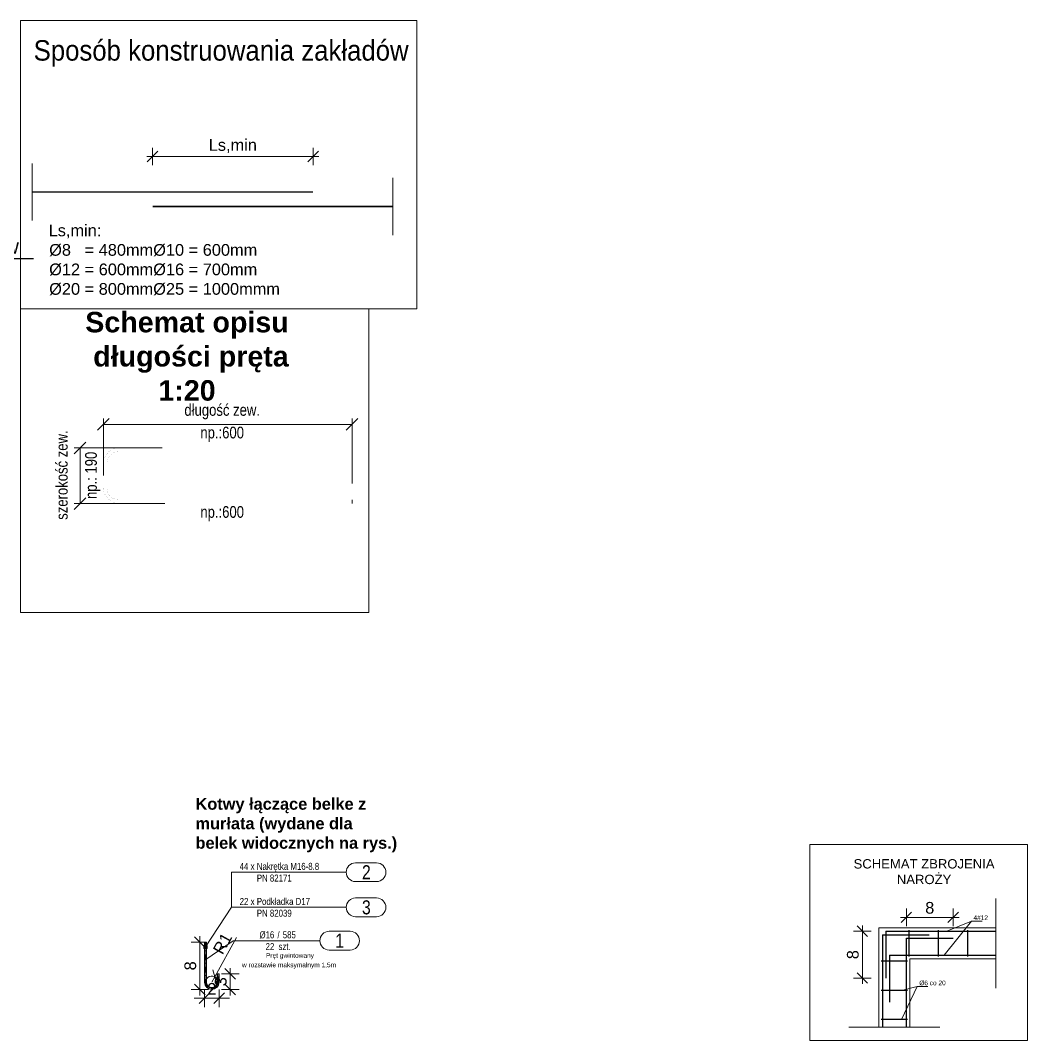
# Model space of a CAD drawing. Header units: millimetres. Extents: x -21220 to 1756793, y -806857 to 86733.
# Drawn here: x 236352 to 236524.1, y 84185.6 to 84359.9 of the extents above; entities that cross this region are included whole.
import ezdxf
from ezdxf import colors
from ezdxf.entities.mleader import LeaderData, LeaderLine
from ezdxf.enums import TextEntityAlignment as Align
from ezdxf.math import Vec2, Vec3

# ---------------------------------------------------------------- set-up
doc = ezdxf.new("R2010")
doc.units = ezdxf.units.MM
doc.header["$LTSCALE"] = 10
doc.header["$MEASUREMENT"] = 0
doc.linetypes.add('DASHDOT', pattern=[1, 0.5, -0.25, 0, -0.25])
doc.linetypes.add('DASHED', pattern=[0.75, 0.5, -0.25])
doc.layers.get('Defpoints').update_dxf_attribs({"color": 2, "lineweight": 50})
for name, color, linetype, lineweight in [('e-cad_cienkie', 4, 'Continuous', 9), ('e-cad_opisy', 2, 'Continuous', 18), ('G-Cienka', 4, 'Continuous', 9), ('G-Obrys', 3, 'Continuous', 20), ('G-Opisy', 2, 'Continuous', 18), ('G-Osie', 6, 'DASHDOT', 9), ('G-Podkład', 9, 'Continuous', 13), ('G-Przerywana', 8, 'DASHED', 15), ('G-Wymiary', 4, 'Continuous', 9)]:
    doc.layers.add(name, color=color, linetype=linetype, lineweight=lineweight)
doc.layers.add('e-cad_rzutnie', color=61, linetype='Continuous', lineweight=5, plot=False)
doc.layers.add('G-Prety', color=1, linetype='Continuous')
doc.layers.add('G-Pęty', color=1, linetype='Continuous')
doc.styles.add('1do50-GG', font='arial.ttf', dxfattribs={"height": 125})
doc.styles.add('Arial-GG', font='arial.ttf')
doc.styles.add('e-cad_1', font='arial.ttf')
doc.styles.get("Standard").update_dxf_attribs({"font": 'arial.ttf'})
doc.dimstyles.new('W-1 do 100-GG cm', dxfattribs={"dimscale": 100, "dimtxt": 2, "dimasz": 1.8, "dimexe": 1.5, "dimexo": 0, "dimgap": 0.6, "dimtad": 1, "dimdec": 1, "dimlfac": 0.1, "dimrnd": 0.5, "dimzin": 9, "dimtxsty": 'Arial-GG', "dimblk": 'OBLIQUE', "dimcen": 0, "dimdle": 1, "dimclrd": 4, "dimclre": 4, "dimclrt": 7, "dimadec": 0, "dimazin": 0, "dimtfac": 1, "dimtdec": 1, "dimtix": 1, "dimtmove": 0, "dimatfit": 0, "dimfxl": 1.5, "dimfxlon": 1, "dimlwd": -1, "dimlwe": -1, "dimarcsym": 0})
doc.dimstyles.new('W-1 do 20-GG mm', dxfattribs={"dimscale": 20, "dimtxt": 2, "dimasz": 1.8, "dimexe": 1.5, "dimexo": 0, "dimgap": 0.6, "dimtad": 1, "dimdec": 1, "dimrnd": 1, "dimtxsty": 'Arial-GG', "dimblk": 'OBLIQUE', "dimcen": 0, "dimdle": 1, "dimclrd": 4, "dimclre": 4, "dimclrt": 7, "dimadec": 1, "dimazin": 0, "dimtfac": 1, "dimtdec": 1, "dimtix": 1, "dimtmove": 0, "dimatfit": 2, "dimfxl": 1.5, "dimfxlon": 1, "dimlwd": -1, "dimlwe": -1, "dimarcsym": 0})

# ---------------------------------------------------------------- blocks, each defined once
blk = doc.blocks.new('_Oblique')
at = {"color": 0, "linetype": 'ByBlock', "lineweight": -2}
blk.add_line((-0.5, -0.5), (0.5, 0.5), dxfattribs=at)
blk = doc.blocks.new('*D928')
at = {"layer": 'Defpoints', "color": 0, "transparency": 16777216}
for p in [(236402, 84336.65), (236402, 84330.58), (236374.56, 84328.1)]:
    blk.add_point(p, dxfattribs=at)
at = {"layer": 'G-Wymiary', "color": 4, "transparency": 16777216}
for p, q in [((236374.56, 84335.15), (236374.56, 84338.15)), ((236402, 84335.15), (236402, 84338.15)), ((236373.56, 84336.65), (236403, 84336.65))]:
    blk.add_line(p, q, dxfattribs=at)
at = {"layer": 'G-Wymiary', "color": 4, "transparency": 16777216, "xscale": 1.8, "yscale": 1.8, "zscale": 1.8, "rotation": 180}
blk.add_blockref('_Oblique', (236374.56, 84336.65), dxfattribs=at)
at = {"layer": 'G-Wymiary', "color": 4, "transparency": 16777216, "xscale": 1.8, "yscale": 1.8, "zscale": 1.8}
blk.add_blockref('_Oblique', (236402, 84336.65), dxfattribs=at)
at = {"layer": 'G-Wymiary', "color": 7, "transparency": 16777216, "insert": (236388.28, 84338.44), "char_height": 2, "attachment_point": 5, "style": 'Arial-GG'}
blk.add_mtext('Ls,min', dxfattribs=at)
blk = doc.blocks.new('*D929')
at = {"layer": 'Defpoints', "color": 0, "ltscale": 0.8, "transparency": 16777216}
for p in [(236384.69, 84195.53), (236385.21, 84196.46)]:
    blk.add_point(p, dxfattribs=at)
at = {"layer": 'G-Cienka', "color": 4, "ltscale": 0.8, "transparency": 16777216}
for p in [(236388.89, 84203.16), (236384.69, 84195.53)]:
    blk.add_line(p, (236385.21, 84196.46), dxfattribs=at)
blk.add_arc((236384.69, 84195.53), 1.07, 340.8723, 180, dxfattribs=at)
at = {"layer": 'G-Cienka', "color": 4, "ltscale": 0.8, "transparency": 16777216, "xscale": 1.8, "yscale": 1.8, "zscale": 1.8, "rotation": 241.1856491253419}
blk.add_blockref('_Oblique', (236385.21, 84196.46), dxfattribs=at)
at = {"layer": 'G-Cienka', "color": 7, "ltscale": 0.8, "transparency": 16777216, "insert": (236386.51, 84202.16), "char_height": 2, "attachment_point": 5, "rotation": 61.1856, "style": 'Arial-GG'}
blk.add_mtext('R1', dxfattribs=at)
blk = doc.blocks.new('*D930')
at = {"layer": 'Defpoints', "color": 0, "ltscale": 0.8, "transparency": 16777216}
for p in [(236383.45, 84202.39), (236382.64, 84194.29), (236384.69, 84194.29)]:
    blk.add_point(p, dxfattribs=at)
at = {"layer": 'G-Wymiary', "color": 4, "ltscale": 0.8, "transparency": 16777216}
for p, q in [((236382.64, 84203.39), (236382.64, 84193.29)), ((236383.45, 84202.39), (236381.14, 84202.39)), ((236384.14, 84194.29), (236381.14, 84194.29))]:
    blk.add_line(p, q, dxfattribs=at)
at = {"layer": 'G-Wymiary', "color": 4, "ltscale": 0.8, "transparency": 16777216, "xscale": 1.8, "yscale": 1.8, "zscale": 1.8}
for p, rotation in [((236382.64, 84202.39), 90), ((236382.64, 84194.29), 270)]:
    blk.add_blockref('_Oblique', p, dxfattribs=dict(at, rotation=rotation))
at = {"layer": 'G-Wymiary', "color": 7, "ltscale": 0.8, "transparency": 16777216, "insert": (236381.02, 84198.34), "char_height": 2, "attachment_point": 5, "rotation": 90, "style": 'Arial-GG'}
blk.add_mtext('8', dxfattribs=at)
blk = doc.blocks.new('*D931')
at = {"layer": 'Defpoints', "color": 0, "ltscale": 0.8, "transparency": 16777216}
for p in [(236385.93, 84196.97), (236384.69, 84194.29), (236387.84, 84194.29)]:
    blk.add_point(p, dxfattribs=at)
at = {"layer": 'G-Wymiary', "color": 4, "ltscale": 0.8, "transparency": 16777216}
for p, q in [((236387.84, 84197.97), (236387.84, 84193.29)), ((236386.34, 84196.97), (236389.34, 84196.97)), ((236386.34, 84194.29), (236389.34, 84194.29))]:
    blk.add_line(p, q, dxfattribs=at)
at = {"layer": 'G-Wymiary', "color": 4, "ltscale": 0.8, "transparency": 16777216, "xscale": 1.8, "yscale": 1.8, "zscale": 1.8}
for p, rotation in [((236387.84, 84196.97), 90), ((236387.84, 84194.29), 270)]:
    blk.add_blockref('_Oblique', p, dxfattribs=dict(at, rotation=rotation))
at = {"layer": 'G-Wymiary', "color": 7, "ltscale": 0.8, "transparency": 16777216, "insert": (236386.22, 84195.63), "char_height": 2, "attachment_point": 5, "rotation": 90, "style": 'Arial-GG'}
blk.add_mtext('3', dxfattribs=at)
blk = doc.blocks.new('*D932')
at = {"layer": 'Defpoints', "color": 0, "ltscale": 0.8, "transparency": 16777216}
for p in [(236383.45, 84196.14), (236385.93, 84196.14), (236385.93, 84192.8)]:
    blk.add_point(p, dxfattribs=at)
at = {"layer": 'G-Wymiary', "color": 4, "ltscale": 0.8, "transparency": 16777216}
for p, q in [((236383.45, 84194.3), (236383.45, 84191.3)), ((236385.93, 84194.3), (236385.93, 84191.3)), ((236383.45, 84192.8), (236381.65, 84192.8)), ((236383.45, 84192.8), (236385.93, 84192.8)), ((236385.93, 84192.8), (236387.73, 84192.8))]:
    blk.add_line(p, q, dxfattribs=at)
at = {"layer": 'G-Wymiary', "color": 4, "ltscale": 0.8, "transparency": 16777216, "xscale": 1.8, "yscale": 1.8, "zscale": 1.8}
blk.add_blockref('_Oblique', (236383.45, 84192.8), dxfattribs=at)
at = {"layer": 'G-Wymiary', "color": 4, "ltscale": 0.8, "transparency": 16777216, "xscale": 1.8, "yscale": 1.8, "zscale": 1.8, "rotation": 180}
blk.add_blockref('_Oblique', (236385.93, 84192.8), dxfattribs=at)
at = {"layer": 'G-Wymiary', "color": 7, "ltscale": 0.8, "transparency": 16777216, "insert": (236384.69, 84194.4), "char_height": 2, "attachment_point": 5, "style": 'Arial-GG'}
blk.add_mtext('2', dxfattribs=at)
blk = doc.blocks.new('e-cad_StalOpis_1')
at = {"layer": 'e-cad_opisy', "ltscale": 0.04, "style": 'e-cad_1', "width": 0.8}
for tag, p in [('PROFIL', (27, 1)), ('ILOSC', (27, -4))]:
    blk.add_attdef(tag, text='', height=3, dxfattribs=at).set_placement(p, align=Align.RIGHT)
blk.add_attdef('s_1', text='', height=3, dxfattribs=at).set_placement((28.8, 1), align=Align.CENTER)
for tag, p in [('DLUGOSC', (30.6, 1)), ('s_2', (28.8, -4))]:
    blk.add_attdef(tag, p, '', height=3, dxfattribs=at)
at = {"layer": 'e-cad_opisy', "color": 2, "ltscale": 0.04, "style": 'e-cad_1', "width": 0.8}
blk.add_attdef('NR', text='', height=6, dxfattribs=at).set_placement((54.9, -3), align=Align.CENTER)
at = {"layer": 'e-cad_opisy', "ltscale": 0.04, "style": 'e-cad_1', "width": 0.8, "flags": 1}
for tag, p in [('MASA', (0, -15)), ('OBWOD', (0, -20)), ('GATUNEK_STALI', (0, -25))]:
    blk.add_attdef(tag, p, '', height=3, dxfattribs=at)
at = {"layer": 'e-cad_rzutnie', "ltscale": 0.04, "style": 'e-cad_1', "width": 0.8}
blk.add_attdef('POZYCJA', (30.6, 5), '', height=2.5, dxfattribs=at)
blk = doc.blocks.new('e-cad_StalSruba_1')
at = {"layer": 'e-cad_opisy', "ltscale": 0.04, "style": 'e-cad_1', "width": 0.8}
blk.add_attdef('ILOSC', text='', height=3, dxfattribs=at).set_placement((7.2, 1), align=Align.RIGHT)
blk.add_attdef('s_1', text='', height=3, dxfattribs=at).set_placement((9, 1), align=Align.CENTER)
for tag, p in [('NAZWA', (10.8, 1)), ('NORMA', (10.8, -4))]:
    blk.add_attdef(tag, p, '', height=3, dxfattribs=at)
at = {"layer": 'e-cad_opisy', "color": 2, "ltscale": 0.04, "style": 'e-cad_1', "width": 0.8}
blk.add_attdef('NR', text='', height=6, dxfattribs=at).set_placement((57.6, -3), align=Align.CENTER)
at = {"layer": 'e-cad_opisy', "ltscale": 0.04, "style": 'e-cad_1', "width": 0.8, "flags": 1}
blk.add_attdef('MASA', (1.8, -15), '', height=3, dxfattribs=at)
at = {"layer": 'e-cad_rzutnie', "ltscale": 0.04, "style": 'e-cad_1', "width": 0.8}
blk.add_attdef('POZYCJA', (10.8, 5), '', height=2.5, dxfattribs=at)
blk = doc.blocks.new('*D933')
at = {"layer": 'Defpoints', "color": 0, "transparency": 16777216}
for p in [(236511.38, 84206.62), (236503.38, 84203.05), (236511.38, 84203.05)]:
    blk.add_point(p, dxfattribs=at)
at = {"layer": 'G-Wymiary', "color": 4, "transparency": 16777216}
for p, q in [((236503.38, 84205.12), (236503.38, 84208.12)), ((236511.38, 84205.12), (236511.38, 84208.12)), ((236502.38, 84206.62), (236512.38, 84206.62))]:
    blk.add_line(p, q, dxfattribs=at)
at = {"layer": 'G-Wymiary', "color": 4, "transparency": 16777216, "xscale": 1.8, "yscale": 1.8, "zscale": 1.8, "rotation": 180}
blk.add_blockref('_Oblique', (236503.38, 84206.62), dxfattribs=at)
at = {"layer": 'G-Wymiary', "color": 4, "transparency": 16777216, "xscale": 1.8, "yscale": 1.8, "zscale": 1.8}
blk.add_blockref('_Oblique', (236511.38, 84206.62), dxfattribs=at)
at = {"layer": 'G-Wymiary', "color": 7, "transparency": 16777216, "insert": (236507.38, 84208.24), "char_height": 2, "attachment_point": 5, "style": 'Arial-GG'}
blk.add_mtext('8', dxfattribs=at)
blk = doc.blocks.new('*D934')
at = {"layer": 'Defpoints', "color": 0, "transparency": 16777216}
for p in [(236495.86, 84204.25), (236499.88, 84204.25), (236499.88, 84196.25)]:
    blk.add_point(p, dxfattribs=at)
at = {"layer": 'G-Wymiary', "color": 4, "transparency": 16777216}
for p, q in [((236497.36, 84204.25), (236494.36, 84204.25)), ((236495.86, 84195.25), (236495.86, 84205.25)), ((236497.36, 84196.25), (236494.36, 84196.25))]:
    blk.add_line(p, q, dxfattribs=at)
at = {"layer": 'G-Wymiary', "color": 4, "transparency": 16777216, "xscale": 1.8, "yscale": 1.8, "zscale": 1.8}
for p, rotation in [((236495.86, 84204.25), 90), ((236495.86, 84196.25), 270)]:
    blk.add_blockref('_Oblique', p, dxfattribs=dict(at, rotation=rotation))
at = {"layer": 'G-Wymiary', "color": 7, "transparency": 16777216, "insert": (236494.24, 84200.25), "char_height": 2, "attachment_point": 5, "rotation": 90, "style": 'Arial-GG'}
blk.add_mtext('8', dxfattribs=at)

msp = doc.modelspace()

# ---------------------------------------------------------------- linework, layer by layer
at = {"layer": 'e-cad_cienkie', "ltscale": 0.8}
for points in [[(236409.25, 84212.74), (236412.85, 84212.74, 0.991311), (236412.85, 84215.94), (236409.25, 84215.94, 0.991311), (236409.25, 84212.74)], [(236409.25, 84206.74), (236412.85, 84206.74, 0.991311), (236412.85, 84209.94), (236409.25, 84209.94, 0.991311), (236409.25, 84206.74)]]:
    msp.add_lwpolyline(points, format="xyb", dxfattribs=at)
for points in [[(236388.06, 84208.34), (236388.06, 84214.34), (236407.65, 84214.34)], [(236383.62, 84201.57), (236388.06, 84208.34), (236407.65, 84208.34)]]:
    msp.add_lwpolyline(points, dxfattribs=at)
at = {"layer": 'e-cad_cienkie', "ltscale": 2}
msp.add_lwpolyline([(236404.74, 84201.04), (236408.34, 84201.04, 0.991311), (236408.34, 84204.24), (236404.74, 84204.24, 0.991311), (236404.74, 84201.04)], format="xyb", dxfattribs=at)
msp.add_lwpolyline([(236383.49, 84199.3), (236388.32, 84202.64), (236403.14, 84202.64)], dxfattribs=at)
at = {"layer": 'G-Cienka', "ltscale": 2}
for p, q in [((236365.17, 84289.86), (236367.17, 84291.86)), ((236366.17, 84282.11), (236366.17, 84291.86)), ((236407.67, 84289.86), (236409.67, 84291.86)), ((236408.67, 84280.77), (236408.67, 84291.86)), ((236366.17, 84290.86), (236408.67, 84290.86)), ((236361.17, 84285.86), (236363.17, 84287.86)), ((236376.18, 84286.86), (236361.17, 84286.86)), ((236362.17, 84286.86), (236362.17, 84277.34)), ((236361.17, 84276.34), (236363.17, 84278.34)), ((236408.67, 84277.36), (236408.67, 84277.96)), ((236376.67, 84277.34), (236361.17, 84277.34))]:
    msp.add_line(p, q, dxfattribs=at)
at = {"layer": 'G-Cienka', "ltscale": 0.8}
for p, q in [((236509.83, 84200.15), (236514.52, 84205.95)), ((236510.31, 84204.25), (236514.52, 84205.95)), ((236516.35, 84205.95), (236514.52, 84205.95)), ((236502.55, 84194.15), (236505.25, 84194.8)), ((236502.55, 84189.15), (236505.25, 84194.8)), ((236507.08, 84194.8), (236505.25, 84194.8))]:
    msp.add_line(p, q, dxfattribs=at)
at = {"layer": 'G-Cienka', "ltscale": 2, "const_width": 0.01}
for points in [[(236408.67, 84277.36), (236368.87, 84277.36, -0.414214), (236366.17, 84280.06), (236366.17, 84284.16, -0.414213), (236368.87, 84286.86), (236408.67, 84286.86)], [(236408.67, 84277.96), (236368.87, 84277.96, -0.414214), (236366.77, 84280.06), (236366.77, 84284.16, -0.414213), (236368.87, 84286.26), (236408.67, 84286.26)]]:
    msp.add_lwpolyline(points, format="xyb", dxfattribs=at)
at = {"layer": 'G-Obrys', "ltscale": 10}
for p, q in [((236498.68, 84187.85), (236498.68, 84204.85)), ((236498.68, 84204.85), (236518.68, 84204.85)), ((236503.98, 84199.55), (236518.68, 84199.55)), ((236503.98, 84187.85), (236503.98, 84199.55))]:
    msp.add_line(p, q, dxfattribs=at)
at = {"layer": 'G-Osie', "ltscale": 0.2}
msp.add_lwpolyline([(236383.62, 84202.39), (236383.62, 84195.53, 0.414214), (236384.69, 84194.46, 0.414214), (236385.76, 84195.53), (236385.76, 84196.97)], format="xyb", dxfattribs=at)
at = {"layer": 'G-Podkład', "ltscale": 50}
for p, q in [((236383.34, 84201.79), (236383.34, 84201.61)), ((236383.34, 84201.53), (236383.34, 84201.35)), ((236383.83, 84201.83), (236383.41, 84201.83)), ((236383.83, 84201.57), (236383.41, 84201.57)), ((236383.83, 84201.57), (236383.41, 84201.57)), ((236383.48, 84201.57), (236383.41, 84201.57)), ((236383.83, 84201.31), (236383.41, 84201.31)), ((236383.48, 84201.31), (236383.41, 84201.31)), ((236383.48, 84201.79), (236383.48, 84201.61)), ((236383.48, 84201.57), (236383.76, 84201.57)), ((236383.48, 84201.53), (236383.48, 84201.35)), ((236383.48, 84201.31), (236383.76, 84201.31)), ((236383.76, 84201.79), (236383.76, 84201.61)), ((236383.83, 84201.57), (236383.76, 84201.57)), ((236383.76, 84201.53), (236383.76, 84201.35)), ((236383.83, 84201.31), (236383.76, 84201.31)), ((236383.9, 84201.79), (236383.9, 84201.61)), ((236383.9, 84201.53), (236383.9, 84201.35))]:
    msp.add_line(p, q, dxfattribs=at)
for points in [[(236383.45, 84195.53), (236383.45, 84202.39), (236383.77, 84202.39), (236383.77, 84195.53)], [(236383.49, 84195.53), (236383.49, 84202.39), (236383.73, 84202.39), (236383.73, 84195.53)], [(236385.61, 84195.53), (236385.61, 84196.97), (236385.93, 84196.97), (236385.93, 84195.53)], [(236385.65, 84195.53), (236385.65, 84196.97), (236385.89, 84196.97), (236385.89, 84195.53)]]:
    msp.add_lwpolyline(points, dxfattribs=at)
for centre, radius, start, end in [((236383.41, 84201.75), 0.0799, 29.9771, 150.0229), ((236383.41, 84201.65), 0.0799, 209.9771, 330.0229), ((236383.41, 84201.49), 0.0799, 29.9771, 150.0229), ((236383.41, 84201.39), 0.0799, 209.9771, 330.0229), ((236383.62, 84201.57), 0.26, 57.7816, 122.2184), ((236383.62, 84201.83), 0.26, 237.7816, 302.2184), ((236383.62, 84201.31), 0.26, 57.7816, 122.2184), ((236383.62, 84201.57), 0.26, 237.7816, 302.2184), ((236383.83, 84201.75), 0.0799, 29.9771, 150.0229), ((236383.76, 84201.79), 0, 270, 25.5633), ((236383.83, 84201.65), 0.0799, 209.9771, 330.0229), ((236383.76, 84201.61), 0, 334.4367, 90), ((236383.83, 84201.49), 0.0799, 29.9771, 150.0229), ((236383.76, 84201.53), 0, 270, 25.5633), ((236383.83, 84201.39), 0.0799, 209.9771, 330.0229), ((236383.76, 84201.35), 0, 334.4367, 90), ((236384.69, 84195.53), 1.24, 180, 0), ((236384.69, 84195.53), 1.2, 180, 0), ((236384.69, 84195.53), 0.96, 180, 0), ((236384.69, 84195.53), 0.92, 180, 0)]:
    msp.add_arc(centre, radius, start, end, dxfattribs=at)
at = {"layer": 'G-Prety', "ltscale": 10}
for p, q in [((236499.88, 84204.25), (236499.88, 84196.25)), ((236499.88, 84204.25), (236518.68, 84204.25)), ((236499.88, 84204.25), (236499.88, 84196.25)), ((236503.88, 84199.95), (236503.88, 84204.45)), ((236508.88, 84199.95), (236508.88, 84204.45)), ((236513.88, 84199.95), (236513.88, 84204.45)), ((236499.28, 84203.65), (236507.28, 84203.65)), ((236499.28, 84203.65), (236499.28, 84187.85)), ((236503.38, 84187.85), (236503.38, 84203.05)), ((236503.38, 84203.05), (236511.38, 84203.05)), ((236503.38, 84203.05), (236511.38, 84203.05)), ((236503.58, 84199.15), (236499.08, 84199.15)), ((236500.48, 84200.15), (236500.48, 84192.15)), ((236500.48, 84200.15), (236518.68, 84200.15)), ((236503.58, 84194.15), (236499.08, 84194.15)), ((236503.58, 84189.15), (236499.08, 84189.15))]:
    msp.add_line(p, q, dxfattribs=at)
at = {"layer": 'G-Przerywana', "ltscale": 20}
for p, q in [((236518.68, 84209.85), (236518.68, 84194.55)), ((236493.53, 84187.85), (236509.13, 84187.85))]:
    msp.add_line(p, q, dxfattribs=at)
at = {"layer": 'G-Przerywana', "ltscale": 100}
for points in [[(236419.72, 84310.63), (236351.98, 84310.63), (236351.98, 84359.91), (236419.72, 84359.91)], [(236351.98, 84310.63), (236411.54, 84310.63), (236411.54, 84258.72), (236351.98, 84258.72)]]:
    msp.add_lwpolyline(points, close=True, dxfattribs=at)
for points in [[(236353.97, 84325.69), (236353.97, 84335.47)], [(236415.64, 84323.21), (236415.64, 84332.99)]]:
    msp.add_lwpolyline(points, dxfattribs=at)
at = {"layer": 'G-Przerywana', "ltscale": 50}
msp.add_lwpolyline([(236486.88, 84219.06), (236524.1, 84219.06), (236524.1, 84185.56), (236486.88, 84185.56)], close=True, dxfattribs=at)
at = {"layer": 'G-Pęty', "const_width": 0.25}
for points in [[(236353.97, 84330.58), (236402, 84330.58)], [(236415.64, 84328.1), (236374.56, 84328.1)]]:
    msp.add_lwpolyline(points, dxfattribs=at)

# ---------------------------------------------------------------- block references
at = {"layer": 'e-cad_opisy', "ltscale": 0.8}
ref = msp.add_blockref('e-cad_StalSruba_1', (236388.06, 84214.34), dxfattribs=dict(at, xscale=0.4, yscale=0.4, zscale=0.4))
ref.add_attrib('NR', '2', dxfattribs={"color": 5, "ltscale": 0.04, "height": 2.4, "style": 'e-cad_1', "width": 0.8}).set_placement((236411.1, 84213.14), align=Align.CENTER)
ref.add_attrib('ILOSC', '44', dxfattribs={"ltscale": 0.04, "height": 1.2, "style": 'e-cad_1', "width": 0.8}).set_placement((236390.94, 84214.74), align=Align.RIGHT)
ref.add_attrib('NAZWA', 'Nakrętka M16-8.8', (236392.38, 84214.74), dxfattribs={"ltscale": 0.04, "height": 1.2, "style": 'e-cad_1', "width": 0.8})
ref.add_attrib('NORMA', 'PN 82171', (236392.38, 84212.74), dxfattribs={"ltscale": 0.04, "height": 1.2, "style": 'e-cad_1', "width": 0.8})
ref.add_attrib('s_1', 'x', dxfattribs={"ltscale": 0.04, "height": 1.2, "style": 'e-cad_1', "width": 0.8}).set_placement((236391.66, 84214.74), align=Align.CENTER)
ref = msp.add_blockref('e-cad_StalSruba_1', (236388.06, 84208.34), dxfattribs=dict(at, xscale=0.4, yscale=0.4, zscale=0.4))
ref.add_attrib('NR', '3', dxfattribs={"color": 5, "ltscale": 0.04, "height": 2.4, "style": 'e-cad_1', "width": 0.8}).set_placement((236411.1, 84207.14), align=Align.CENTER)
ref.add_attrib('ILOSC', '22', dxfattribs={"ltscale": 0.04, "height": 1.2, "style": 'e-cad_1', "width": 0.8}).set_placement((236390.94, 84208.74), align=Align.RIGHT)
ref.add_attrib('NAZWA', 'Podkładka D17', (236392.38, 84208.74), dxfattribs={"ltscale": 0.04, "height": 1.2, "style": 'e-cad_1', "width": 0.8})
ref.add_attrib('NORMA', 'PN 82039', (236392.38, 84206.74), dxfattribs={"ltscale": 0.04, "height": 1.2, "style": 'e-cad_1', "width": 0.8})
ref.add_attrib('s_1', 'x', dxfattribs={"ltscale": 0.04, "height": 1.2, "style": 'e-cad_1', "width": 0.8}).set_placement((236391.66, 84208.74), align=Align.CENTER)
at = {"layer": 'e-cad_opisy', "ltscale": 2}
ref = msp.add_blockref('e-cad_StalOpis_1', (236384.57, 84202.64), dxfattribs=dict(at, xscale=0.4, yscale=0.4, zscale=0.4))
ref.add_attrib('NR', '1', dxfattribs={"color": 5, "ltscale": 0.04, "height": 2.4, "style": 'e-cad_1', "width": 0.8}).set_placement((236406.53, 84201.44), align=Align.CENTER)
ref.add_attrib('PROFIL', '%%c16', dxfattribs={"ltscale": 0.04, "height": 1.2, "style": 'e-cad_1', "width": 0.8}).set_placement((236395.37, 84203.04), align=Align.RIGHT)
ref.add_attrib('DLUGOSC', '585', (236396.81, 84203.04), dxfattribs={"ltscale": 0.04, "height": 1.2, "style": 'e-cad_1', "width": 0.8})
ref.add_attrib('ILOSC', '22', dxfattribs={"ltscale": 0.04, "height": 1.2, "style": 'e-cad_1', "width": 0.8}).set_placement((236395.37, 84201.04), align=Align.RIGHT)
ref.add_attrib('s_1', '/', dxfattribs={"ltscale": 0.04, "height": 1.2, "style": 'e-cad_1', "width": 0.8}).set_placement((236396.09, 84203.04), align=Align.CENTER)
ref.add_attrib('s_2', 'szt.', (236396.09, 84201.04), dxfattribs={"ltscale": 0.04, "height": 1.2, "style": 'e-cad_1', "width": 0.8})

# ---------------------------------------------------------------- texts
at = {"layer": 'e-cad_opisy', "ltscale": 0.8, "style": 'e-cad_1', "width": 0.8}
for s, rotation, p in [('długość zew.', 359.9999, (236386.46, 84293.34)), ('szerokość zew.', 89.9999, (236359.05, 84282.21)), ('np.:600', 359.9999, (236386.46, 84289.48)), ('np.: 190', 89.9999, (236364.04, 84282.16)), ('np.:600', 359.9999, (236386.46, 84275.91))]:
    msp.add_text(s, height=2, rotation=rotation, dxfattribs=at).set_placement(p, align=Align.MIDDLE_CENTER)
for s, p in [('4#12', (236514.85, 84206.17)), ('%%C6 co 20', (236505.58, 84195.02))]:
    msp.add_text(s, height=0.8, rotation=359.9998, dxfattribs=at).set_placement(p)
at = {"layer": 'e-cad_opisy', "ltscale": 0.8, "style": 'e-cad_1'}
for s, p in [('w rozstawie maksymalnym 1,5m', (236389.84, 84198.1)), ('Pręt gwintowany', (236393.95, 84199.71))]:
    msp.add_text(s, height=0.8, dxfattribs=at).set_placement(p)
at = {"layer": 'G-Opisy', "style": 'Arial-GG', "width": 0.9}
msp.add_text('Sposób konstruowania zakładów', height=3.5, dxfattribs=at).set_placement((236386.28, 84351.99), align=Align.BOTTOM_CENTER)
at = {"layer": 'G-Opisy'}
for s, insert, char_height, width, attachment_point, style in [('{\\fArial|b0|i0|c0|p34;\\W7.46573; }Ls,min: \\P{\\fArial|b0|i0|c0|p34;\\W7.58348; }Ø8   = 480mmØ10 = 600mm\\P{\\fArial|b0|i0|c0|p34;\\W7.58348; }Ø12 = 600mmØ16 = 700mm\\P{\\fArial|b0|i0|c0|p34;\\W7.58348; }Ø20 = 800mmØ25 = 1000mmm', (236351.01, 84325.03), 2, 68.7258, 1, 'Arial-GG'), ('SCHEMAT ZBROJENIA \\PNAROŻY', (236506.41, 84214.43), 1.6, 35.6929, 5, '1do50-GG')]:
    msp.add_mtext(s, dxfattribs=dict(at, insert=insert, char_height=char_height, width=width, attachment_point=attachment_point, style=style))
at = {"layer": 'G-Opisy', "color": 2, "insert": (236380.45, 84302.49), "char_height": 3.5, "width": 62.1799, "attachment_point": 5}
msp.add_mtext('{\\fArial|b1|i0|c238|p34;Schemat opisu\\P długości pręta\\P1:20}', dxfattribs=at)
at = {"layer": 'G-Opisy', "insert": (236381.9, 84227.02), "char_height": 2, "attachment_point": 1}
msp.add_mtext('{\\fArial|b1|i0|c0|p0;Kotwy łączące belke z\\Pmurłata (wydane dla\\Pbelek widocznych na rys.)}', dxfattribs=at)

# ---------------------------------------------------------------- dimensions: what is measured, and where the dimension line sits
at = {"layer": 'G-Cienka', "ltscale": 0.8}
dim = msp.add_radius_dim(center=(236384.69, 84195.53), mpoint=(236385.21, 84196.46), dimstyle='W-1 do 20-GG mm', override={"dimscale": 1, "dimtmove": 1}, dxfattribs=at)
dim.commit()
dim.dimension.update_dxf_attribs({"geometry": '*D929', "text_midpoint": (236386.51, 84202.16)})
at = {"layer": 'G-Wymiary'}
dim = msp.add_linear_dim(base=(236402, 84336.65), p1=(236374.56, 84328.1), p2=(236402, 84330.58), text='Ls,min', dimstyle='W-1 do 100-GG cm', override={"dimscale": 1}, dxfattribs=at)
dim.commit()
dim.dimension.update_dxf_attribs({"geometry": '*D928', "text_midpoint": (236388.28, 84338.44)})
dim = msp.add_linear_dim(base=(236511.38, 84206.62), p1=(236503.38, 84203.05), p2=(236511.38, 84203.05), dimstyle='W-1 do 20-GG mm', override={"dimscale": 1}, dxfattribs=at)
dim.commit()
dim.dimension.update_dxf_attribs({"geometry": '*D933', "text_midpoint": (236507.38, 84208.24)})
dim = msp.add_linear_dim(base=(236495.86, 84204.25), p1=(236499.88, 84196.25), p2=(236499.88, 84204.25), angle=90, dimstyle='W-1 do 20-GG mm', override={"dimscale": 1}, dxfattribs=at)
dim.commit()
dim.dimension.update_dxf_attribs({"geometry": '*D934', "text_midpoint": (236494.24, 84200.25)})
at = {"layer": 'G-Wymiary', "ltscale": 0.8}
for base, p1, picture, middle in [((236382.64, 84194.29), (236383.45, 84202.39), '*D930', (236381.02, 84198.34)), ((236387.84, 84194.29), (236385.93, 84196.97), '*D931', (236386.22, 84195.63))]:
    dim = msp.add_linear_dim(base=base, p1=p1, p2=(236384.69, 84194.29), angle=90, dimstyle='W-1 do 20-GG mm', override={"dimscale": 1}, dxfattribs=at)
    dim.commit()
    dim.dimension.update_dxf_attribs({"geometry": picture, "text_midpoint": middle})
dim = msp.add_linear_dim(base=(236385.93, 84192.8), p1=(236383.45, 84196.14), p2=(236385.93, 84196.14), dimstyle='W-1 do 20-GG mm', override={"dimscale": 1}, dxfattribs=at)
dim.commit()
dim.dimension.update_dxf_attribs({"geometry": '*D932', "text_midpoint": (236384.69, 84194.4)})

# ---------------------------------------------------------------- leaders
at = {"layer": 'G-Wymiary', "ltscale": 2}
ml = msp.add_multileader_mtext('Standard', dxfattribs=at)
ml.set_content('Rozstaw prętów', color=2, style='Arial-GG')
ml.set_leader_properties(color=4)
ml.build(insert=Vec2(0, 0))
ml.multileader.update_dxf_attribs({"text_left_attachment_type": 5, "text_right_attachment_type": 5, "dogleg_length": 5, "arrow_head_size": 2.5})
ctx = ml.context
ctx.base_point, ctx.char_height, ctx.arrow_head_size, ctx.landing_gap_size, ctx.plane_origin = Vec3(236326.68, 84319.22), 2.5, 2.5, 0.2, Vec3(236321.99, 84327.23)
ctx.left_attachment, ctx.right_attachment = 5, 5
notes = []
notes.append((ctx, [(0, (1, 1, 0), (236326.48, 84319.22), (1, 0), 0.2, [(0, [(236329.78, 84327.23)], 0, [])])]))
ctx.mtext.insert, ctx.mtext.line_spacing_style, ctx.mtext.flow_direction = Vec3(236326.88, 84322.56), 2, 5
for ctx, leaders in notes:
    for number, flags, end, landing, length, lines in leaders:
        leader = LeaderData()
        leader.index, (leader.has_last_leader_line, leader.has_dogleg_vector, leader.attachment_direction) = number, flags
        leader.last_leader_point, leader.dogleg_vector, leader.dogleg_length = Vec3(end), Vec3(landing), length
        for number, points, colour, breaks in lines:
            line = LeaderLine()
            line.index, line.vertices, line.color, line.breaks = number, Vec3.list(points), colors.encode_raw_color(colour), breaks
            leader.lines.append(line)
        ctx.leaders.append(leader)

doc.saveas('drawing.dxf')
